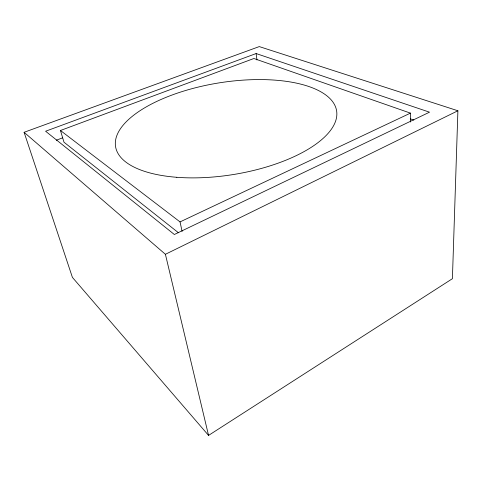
<?xml version="1.0" encoding="UTF-8"?>
<svg xmlns="http://www.w3.org/2000/svg" width="482" height="482" viewBox="0 0 482 482"><rect width="100%" height="100%" fill="white"/><g stroke="black" fill="none" stroke-linecap="round" stroke-linejoin="round"><path stroke-width="0.72" d="M457.9 110.77L452.411 278.698L208.549 435.409L72.414 277.397L24.1 132.297L259.274 46.591L457.9 110.77L165.404 254.291L24.1 132.297M410.447 113.125L253.893 58.503L60.455 130.495L180.039 221.907L410.447 113.125L410.507 122.042M56.298 140.226L62.63 137.834M256.129 53.55L45.597 131.231L174.345 234.505L429.516 112.179L256.129 53.55L256.954 59.961M410.29 118.819L413.827 120.084M178.503 232.788L63.992 142.214L60.455 130.495M165.404 254.291L208.549 435.409M180.039 221.907L182.106 231.408M176.798 177.292A111.969 46.38 -9.2 0 0 336.641 111.035A111.969 46.38 -9.2 0 0 164.814 97.858A111.969 46.38 -9.2 0 0 176.798 177.292"/></g></svg>
